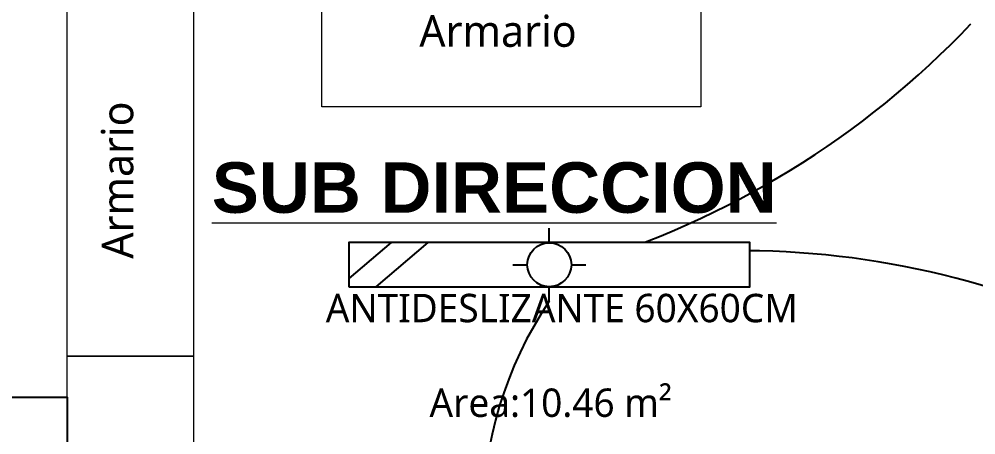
# Model space of a CAD drawing. Header units: metres. Extents: x -17 to 101, y 0 to 79.
# Drawn here: x 6.517 to 9.546, y 24.964 to 26.281 of the extents above; entities that cross this region are included whole.
import ezdxf

# ---------------------------------------------------------------- set-up
doc = ezdxf.new("R2010")
doc.units = ezdxf.units.M
doc.set_wipeout_variables(frame=1)
doc.layers.add('ALUMBRADO', color=1, linetype='Continuous', lineweight=30)
doc.layers.add('Cotas varias El', color=253, linetype='Continuous', lineweight=13)
doc.layers.add('G-Anno-Nplt', color=140, linetype='Continuous', lineweight=18, plot=False)
doc.styles.add('Generales', font='trebuc.ttf', dxfattribs={"height": 0.1})
doc.styles.add('Santa Rosa 1 50', font='trebuc.ttf')

# ---------------------------------------------------------------- blocks, each defined once
blk = doc.blocks.new('ADOSADO')
at = {"color": 1, "lineweight": 25}
blk.add_wipeout([(-0.63, 0.015), (0.64, 0.015), (0.64, 0.155), (-0.63, 0.155)], dxfattribs=at).dxf.layer = 'ALUMBRADO'
at = {"layer": 'ALUMBRADO', "lineweight": 25}
for points in [[(0.005, 0.1548), (0.005, 0.2007)], [(-0.4959, 0.155), (-0.63, 0.0409)], [(-0.3794, 0.155), (-0.5438, 0.015)], [(-0.1107, 0.085), (-0.0648, 0.085)], [(0.0748, 0.085), (0.1207, 0.085)], [(0.005, -0.0307), (0.005, 0.0152)]]:
    blk.add_lwpolyline(points, dxfattribs=at)
at = {"layer": 'ALUMBRADO', "color": 1, "lineweight": 25}
blk.add_lwpolyline([(-0.63, 0.015), (0.64, 0.015), (0.64, 0.155), (-0.63, 0.155)], close=True, dxfattribs=at)
at = {"layer": 'ALUMBRADO', "lineweight": 25}
blk.add_circle((0.005, 0.085), 0.0698, dxfattribs=at)

msp = doc.modelspace()

# ---------------------------------------------------------------- linework, layer by layer
at = {"layer": 'ALUMBRADO', "lineweight": 25}
for centre, radius, start, end in [((7.4838, 28.2044), 2.8183, 286.5799, 316.5501), ((8.8003, 22.8318), 2.716, 43.5059, 100.3819), ((9.2199, 24.6969), 1.2358, 146.0159, 213.9841)]:
    msp.add_arc(centre, radius, start, end, dxfattribs=at)
at = {"layer": 'Cotas varias El', "ltscale": 0.05}
msp.add_lwpolyline([(6.6686, 26.5339), (6.6686, 28.3839), (6.4186, 28.3839), (6.4186, 25.0839), (6.6686, 25.0839), (6.6686, 26.5339)], dxfattribs=at)
at = {"layer": 'Cotas varias El'}
for points in [[(6.6686, 25.2139), (6.6686, 26.4139), (7.0686, 26.4139), (7.0686, 25.2139), (6.6686, 25.2139)], [(9.8577, 26.4139), (9.8417, 24.7089), (9.7217, 24.7089), (9.7217, 22.9539), (8.1186, 22.9539), (8.1186, 22.9539), (7.1186, 22.9539), (7.1186, 23.0839), (7.1186, 23.0839), (7.1186, 23.1839), (6.6686, 23.1839), (6.6686, 26.4139), (9.8577, 26.4139)], [(7.4752, 26.4031), (8.6752, 26.4031), (8.6752, 26.0031), (7.4752, 26.0031), (7.4752, 26.4031)], [(6.6686, 24.0139), (6.6686, 25.2139), (7.0686, 25.2139), (7.0686, 24.0139), (6.6686, 24.0139)]]:
    msp.add_lwpolyline(points, dxfattribs=at)
at = {"layer": 'Cotas varias El', "linetype": 'Continuous'}
msp.add_lwpolyline([(6.4186, 22.8339), (6.4186, 25.0839), (6.6686, 25.0839), (6.6686, 23.1839), (7.1186, 23.1839), (7.1186, 22.8339)], close=True, dxfattribs=at)
at = {"layer": 'G-Anno-Nplt', "color": 251, "linetype": 'Continuous', "lineweight": 25, "true_color": 0x636466}
msp.add_lwpolyline([(6.4186, 22.8339), (6.4186, 25.0839), (6.6686, 25.0839), (6.6686, 23.1839), (7.1186, 23.1839), (7.1186, 22.8339)], close=True, dxfattribs=at)

# ---------------------------------------------------------------- texts
at = {"layer": 'Cotas varias El'}
for s, width, heights, insert, char_height, attachment_point, style in [('Armario ', 0.115, [0.1165], (8.2817, 26.2937), 0.1, 3, 'Generales'), ('\\pi0.63791;{\\fSwis721 Ex BT|b1|i0|c0|p34;\\H0.76555x;\\LSUB DIRECCION\\H1.3062x;\\P\\pi1.1817;\\fTrebuchet MS|b0|i0|c0|p34;\\H0.43062x;\\lPISO PORCELANATO \\P\\pi0.99879;ANTIDESLIZANTE 60X60CM\\P\\pi1.7219;\\P\\pi1.327;Area:10.46 m²}', 3.443884, [0], (6.4888, 25.8278), 0.209, 1, 'Santa Rosa 1 50')]:
    msp.add_mtext_dynamic_manual_height_columns(s, width=width, gutter_width=1, heights=heights, dxfattribs=dict(at, insert=insert, char_height=char_height, attachment_point=attachment_point, style=style))
at = {"layer": 'Cotas varias El', "insert": (6.778, 26.0204), "char_height": 0.1, "attachment_point": 3, "rotation": 90, "style": 'Generales'}
msp.add_mtext_dynamic_manual_height_columns('Armario ', width=0.115, gutter_width=1, heights=[0.1165], dxfattribs=at)

# ---------------------------------------------------------------- next in the draw order: block references
at = {"layer": 'ALUMBRADO', "lineweight": 25}
msp.add_blockref('ADOSADO', (8.1902, 25.4183), dxfattribs=at)

doc.saveas('drawing.dxf')
